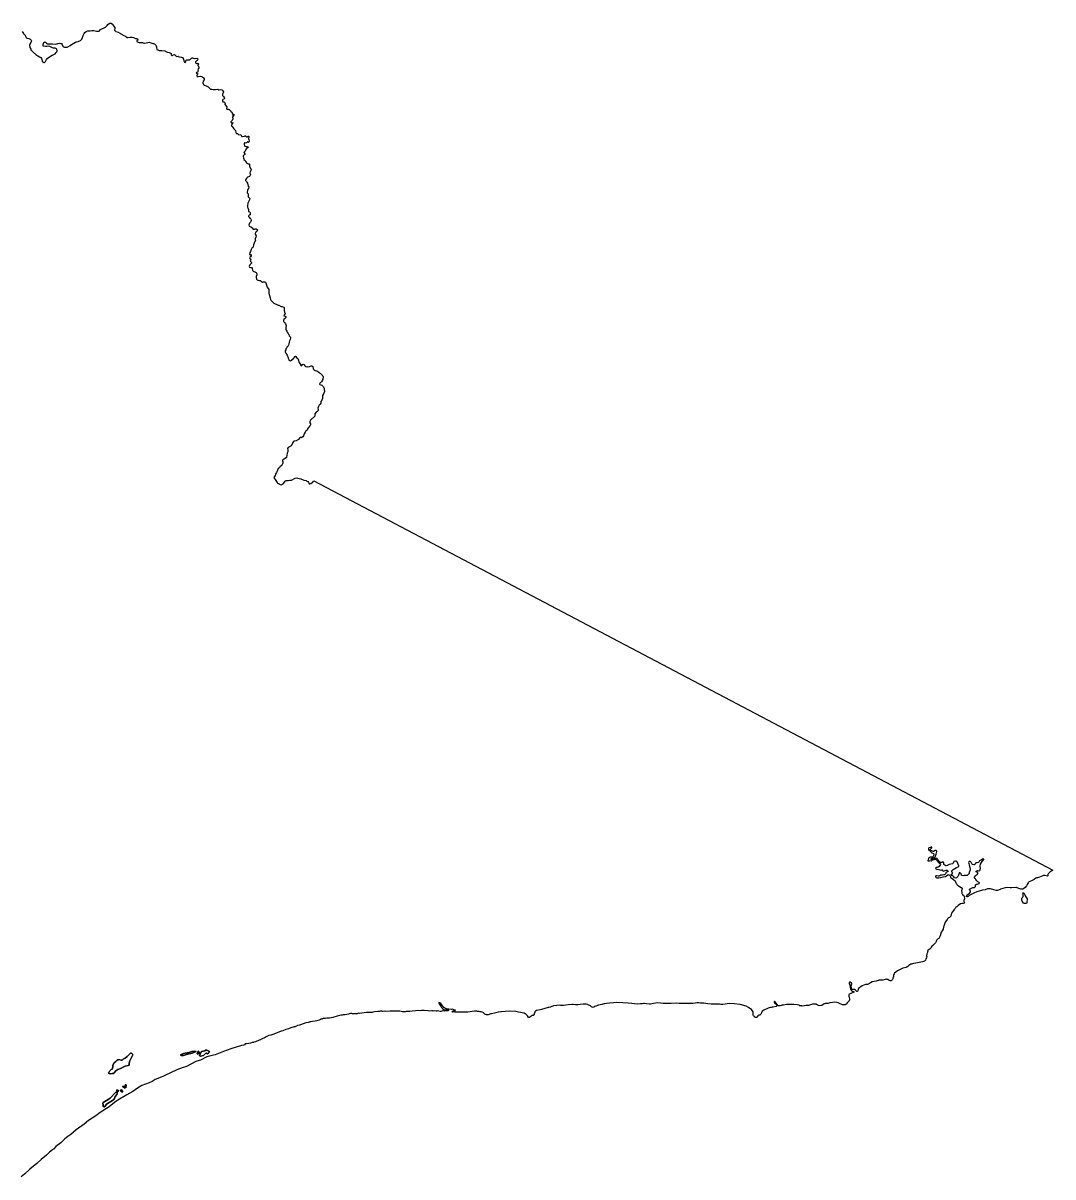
# Model space of a CAD drawing. Extents: x -58026 to 762744, y 5667851 to 6223244.
# Drawn here: x 545289 to 762744, y 5779953 to 6023608 of the extents above; entities that cross this region are included whole.
import ezdxf

# ---------------------------------------------------------------- set-up
doc = ezdxf.new("R2010")
doc.units = 0

# ---------------------------------------------------------------- blocks, each defined once
blk = doc.blocks.new('REGION0')
at = {"color": 7, "linetype": 'CONTINUOUS'}
blk.add_lwpolyline([(545090.750364, 6021824.266178), (545344.549206, 6021386.835215), (545436.778974, 6021275.767823), (545553.985405, 6021164.250522), (545670.391989, 6021091.655298), (545736.342252, 6020992.155551), (545939.511609, 6020539.657656), (546145.45157, 6020431.989571), (546528.240154, 6020378.84039), (546799.289302, 6020221.562403), (546995.763034, 6019998.787748), (547038.080707, 6019834.74114), (547017.243459, 6019681.452341), (546958.153738, 6019540.341064), (546727.039215, 6019164.897484), (546658.417298, 6018908.699633), (546683.756778, 6018451.582678), (546910.014499, 6018089.556367), (546951.334425, 6017976.539371), (547160.737641, 6017754.024663), (547397.863386, 6017443.05796), (547619.239567, 6017271.822814), (547722.106475, 6017223.902568), (547982.411288, 6017002.417651), (548409.150222, 6016709.477278), (548758.807003, 6016465.846868), (548886.71654, 6016418.546496), (549016.605079, 6016321.216307), (549176.05497, 6016096.712005), (549410.624503, 6015430.097692), (549540.768664, 6015318.890328), (549655.971354, 6015259.232471), (549782.421377, 6015275.819095), (549907.791193, 6015355.412894), (549993.259369, 6015472.059151), (550209.580849, 6015885.105077), (550368.742135, 6016118.237623), (550865.628467, 6016488.062346), (551465.868211, 6016798.139231), (551667.198745, 6016867.285157), (552091.364975, 6017133.760916), (552300.174491, 6017380.870618), (552385.131424, 6017523.451596), (552467.56513, 6017742.027106), (552394.878012, 6018070.230301), (552328.845291, 6018169.780038), (552096.592841, 6018289.955576), (551727.385162, 6018317.320006), (551485.658237, 6018361.331048), (550930.473786, 6018688.674418), (550574.137871, 6018716.348785), (550321.345022, 6018671.107994), (549991.956526, 6018649.352422), (549558.101428, 6018712.489571), (549504.528178, 6018838.233976), (549521.992876, 6019105.339607), (549700.325751, 6019517.735665), (549812.865034, 6019583.982181), (549952.261032, 6019613.80611), (550055.433035, 6019552.98849), (550238.334108, 6019354.838822), (550470.545329, 6019234.713274), (550865.059503, 6019194.841389), (551385.025953, 6019222.54575), (551525.386715, 6019201.42005), (552173.773943, 6019156.779137), (552388.726612, 6019201.200095), (552488.583787, 6019254.179311), (552614.530813, 6019296.690658), (553044.403168, 6019334.482966), (553287.144332, 6019290.531912), (553389.524735, 6019267.616576), (553522.670383, 6019055.619728), (553591.861262, 6018854.210724), (553671.062596, 6018741.913582), (553904.436482, 6018570.778416), (554007.196193, 6018523.008139), (554388.582984, 6018495.813674), (554603.717061, 6018527.197286), (554728.385981, 6018581.776177), (555203.593988, 6018850.231534), (555489.741277, 6019073.926001), (556363.82551, 6019569.505128), (556578.250445, 6019638.791025), (556955.811163, 6019738.510727), (557432.181834, 6019943.059092), (557667.188397, 6020178.781111), (557846.667444, 6020540.087568), (557961.631005, 6020975.139015), (558164.907558, 6021438.894619), (558361.373045, 6021647.7821), (558597.929826, 6021806.489796), (558987.776852, 6021945.311539), (559468.237462, 6021997.100998), (559772.154545, 6022043.291596), (560114.612705, 6022053.379542), (560242.456275, 6022006.02918), (560816.787576, 6021920.886511), (561324.706847, 6021898.281112), (561658.465641, 6022237.921979), (562709.513938, 6022776.012452), (563017.834302, 6023090.048531), (563213.829775, 6023324.910726), (563462.524439, 6023522.78045), (563575.311097, 6023576.099597), (563789.529886, 6023608.383026), (563891.943272, 6023585.557672), (564138.601213, 6023389.767524), (564206.159415, 6023264.26307), (564402.814556, 6023028.561047), (564628.297168, 6022704.457017), (564657.132886, 6022565.155372), (564619.853424, 6022094.781115), (564712.833564, 6021944.801643), (564842.713857, 6021846.561639), (565342.370792, 6021696.002285), (565832.660448, 6021417.269021), (565947.747697, 6021357.721142), (566541.267078, 6021019.160055), (566902.369091, 6020851.70414), (567264.576048, 6020582.388958), (567404.565747, 6020573.330802), (567884.844948, 6020638.077623), (568114.310303, 6020606.803989), (568355.707394, 6020626.779922), (568610.322575, 6020583.088816), (568856.625944, 6020412.233593), (568997.135131, 6020378.190522), (569251.305035, 6020359.444338), (569457.071834, 6020263.753815), (569549.606698, 6020139.789048), (569539.86011, 6020024.612492), (569327.364703, 6019917.364322), (569280.26444, 6019776.532988), (569410.416847, 6019665.355618), (569797.006765, 6019473.394691), (570495.02573, 6019493.780541), (570789.68273, 6019399.89965), (570916.668733, 6019391.45137), (571623.279868, 6019525.933996), (571914.622038, 6019546.849739), (572298.80417, 6019418.905782), (572695.363314, 6019328.12426), (572798.304434, 6019280.234008), (573015.491727, 6019210.768148), (573316.019768, 6018927.18587), (573396.004458, 6018776.996441), (573453.10693, 6018575.297496), (573430.257695, 6018472.988321), (573544.47913, 6018018.680794), (573749.47082, 6017960.952544), (573995.279438, 6017815.122227), (574223.656342, 6017783.918579), (574617.370669, 6017783.018762), (575228.791778, 6017736.548221), (575343.351293, 6017701.955262), (575460.500003, 6017590.467955), (575563.581302, 6017530.680125), (575782.211618, 6017447.267103), (576164.670368, 6017408.135068), (576538.462736, 6017202.996824), (576591.500006, 6017102.147351), (576584.928068, 6016886.2313), (576676.828003, 6016787.261445), (576790.6289, 6016790.590768), (577041.294321, 6016899.658567), (577242.91346, 6016955.677165), (577345.467025, 6016920.834257), (577555.397975, 6016672.394826), (577673.346532, 6016574.95466), (578002.001148, 6016622.624957), (578103.639425, 6016586.782252), (578208.839907, 6016476.034795), (578692.145332, 6016438.992335), (578819.502398, 6016416.666879), (578936.444961, 6016319.106737), (579174.840566, 6015995.272652), (579234.532233, 6015666.829506), (579396.084814, 6015340.465936), (579536.561018, 6015306.362878), (579622.086915, 6015424.058921), (579653.701482, 6015640.52486), (579727.138971, 6015756.881176), (579851.692449, 6015824.417429), (580028.829676, 6015854.981208), (580485.484533, 6015855.351133), (580598.444354, 6015896.692718), (580882.002448, 6016197.25154), (580981.917343, 6016250.240754), (581083.629833, 6016253.300132), (581467.993373, 6016125.286188), (581658.60431, 6016130.275173), (581987.679464, 6016164.928119), (582090.694797, 6016105.180281), (582156.983139, 6015992.63319), (582148.910457, 6015852.601693), (582025.973165, 6015709.210879), (581913.392653, 6015641.924575), (581691.785587, 6015394.624912), (581682.063737, 6015279.568332), (581749.918789, 6015142.056322), (581879.056957, 6015081.728602), (582168.824171, 6015128.719037), (582270.610873, 6015131.758418), (582312.153437, 6015005.794058), (582203.745322, 6014786.728648), (582181.877343, 6014684.439469), (582234.931105, 6014584.549801), (582351.568573, 6014499.037207), (582422.408621, 6014258.766113), (582413.099063, 6014131.611995), (582266.661114, 6013911.906715), (582223.98887, 6013656.288746), (582252.065969, 6013555.959168), (582267.394994, 6013441.342497), (582207.818769, 6013325.206137), (582108.580033, 6013246.262205), (581906.680535, 6013202.111192), (581871.833597, 6013099.49208), (582195.243856, 6012867.399322), (582147.417959, 6012764.460275), (582035.703261, 6012660.351466), (581975.887906, 6012556.192667), (581965.926927, 6012454.123443), (582031.943156, 6012354.55371), (582236.209211, 6012334.777736), (582729.582813, 6012387.826938), (582946.22588, 6012343.405979), (583008.985001, 6012357.673075), (583179.35239, 6012184.348355), (583282.244035, 6012136.448105), (583386.191148, 6012037.728199), (583519.320304, 6011825.701357), (583536.042876, 6011699.077131), (583513.086446, 6011596.687972), (583329.286577, 6011350.178148), (583238.615273, 6011004.59849), (583321.716892, 6010752.559791), (583362.748213, 6010652.550148), (583596.303507, 6010468.507609), (583942.620721, 6010338.744022), (584405.888745, 6010110.550471), (584719.395746, 6009776.288509), (584862.312719, 6009679.39823), (585118.214251, 6009622.669777), (585461.64542, 6009581.838088), (585906.178886, 6009581.92807), (586400.022501, 6009622.109891), (586643.332628, 6009540.176568), (586896.265656, 6009585.257392), (587264.731209, 6009544.88561), (587370.385212, 6009408.273417), (587487.237071, 6009310.703277), (587582.880619, 6009083.889444), (587551.58764, 6008854.466143), (587379.653541, 6008621.223619), (587400.284643, 6008341.92047), (587585.552273, 6008080.933593), (587797.915747, 6007756.659598), (587814.011635, 6007655.110268), (587728.551705, 6007538.484007), (587502.813471, 6007442.903462), (587428.92246, 6007339.474515), (587373.00739, 6007096.533965), (587489.669595, 6007011.061363), (587706.098271, 6006978.507989), (587808.998161, 6006930.657728), (587901.178455, 6006819.690316), (587929.247309, 6006718.350943), (587858.803061, 6006500.18535), (587887.787204, 6006399.835776), (588307.475941, 6005915.94427), (588298.875525, 6005750.957853), (588238.952975, 6005647.838843), (588242.152362, 6005545.969578), (588333.087533, 6005446.989725), (588397.264939, 6005436.25191), (588613.10816, 6005429.743235), (588716.527539, 6005355.918262), (588831.82918, 6005334.342654), (589038.997772, 6005174.825123), (589117.935239, 6005075.515337), (589158.86761, 6004975.4757), (589162.289636, 6004860.629077), (589392.051841, 6004816.34809), (589445.946679, 6004716.628388), (589474.864855, 6004577.326742), (589468.020805, 6004374.398048), (589484.314593, 6004259.851363), (589585.730232, 6004237.965818), (589786.005298, 6004357.931399), (589779.317918, 6004154.002909), (589684.053679, 6003923.349857), (589511.04762, 6003739.967184), (589572.470914, 6003373.591759), (589455.775726, 6003027.452215), (589183.745323, 6002752.118258), (589148.94786, 6002649.52914), (589265.304968, 6002577.0139), (589607.705407, 6002587.041859), (589572.907944, 6002484.452741), (589435.870258, 6002391.671626), (589378.46269, 6002173.725988), (589269.881412, 6001966.718124), (589311.118879, 6001853.701128), (589427.327563, 6001794.163247), (589664.667699, 6001470.359156), (589785.28791, 6001245.035021), (590006.754796, 6001060.822516), (590111.312102, 6000937.057708), (590200.56512, 6000482.410251), (590279.766455, 6000370.113108), (590382.979688, 6000309.245498), (590599.111513, 6000290.80925), (590705.540625, 6000115.095017), (590860.249156, 6000031.402052), (591075.589379, 6000049.798308), (591320.886755, 5999929.972698), (591400.615824, 5999792.800619), (591504.810312, 5999681.113352), (591607.38037, 5999646.200459), (592023.556377, 5999759.637369), (592149.841483, 5999789.261339), (592251.273613, 5999766.336005), (592484.26819, 5999608.348163), (592599.338947, 5999598.690129), (592825.209114, 5999694.250678), (592951.939495, 5999697.899935), (592980.247478, 5999584.553007), (592913.184027, 5999251.570784), (592958.354762, 5998998.712253), (593042.511849, 5998747.773331), (593057.618235, 5998646.104025), (592987.866638, 5998440.945785), (592861.383633, 5998424.319169), (592769.186848, 5998536.236389), (592654.041878, 5998545.894423), (592469.32672, 5998349.274444), (592256.138661, 5998267.001191), (592140.630874, 5998301.604147), (592039.973853, 5998286.467228), (591992.114973, 5998183.588169), (591969.892422, 5998055.244293), (592043.758696, 5997715.113526), (592109.807908, 5997614.57399), (592366.006291, 5997545.977953), (592620.12672, 5997528.201571), (592736.153995, 5997467.723881), (592789.471625, 5997354.896847), (592729.631533, 5997251.80783), (592404.893692, 5997064.216014), (592151.952419, 5996587.533042), (591931.631705, 5996276.246403), (591960.698306, 5996174.987014), (592130.801828, 5995963.750011), (592109.172978, 5995849.373292), (591997.309855, 5995757.152063), (591884.490213, 5995702.873112), (591774.300996, 5995572.679612), (591751.773349, 5995457.323093), (591863.356114, 5995129.999718), (591894.81401, 5994914.893503), (591935.977265, 5994801.866509), (592196.100669, 5994593.438934), (592355.377397, 5994331.942161), (592451.218846, 5994093.190758), (592530.197542, 5993993.960956), (592786.907167, 5993899.260232), (593014.475978, 5993906.04885), (593117.590261, 5993845.151245), (593133.694395, 5993744.581716), (593089.504915, 5993513.978655), (593092.877465, 5993400.12183), (593433.356622, 5992583.977954), (593398.996189, 5992456.433915), (593300.779938, 5992326.470369), (593241.591267, 5992197.416637), (593197.863555, 5991941.728682), (593226.451897, 5991815.514372), (593280.486915, 5991715.6447), (593261.224623, 5991486.541334), (593202.49772, 5991332.412706), (593090.799513, 5991227.224117), (592877.380571, 5991157.948218), (592665.116047, 5991036.622913), (592566.075211, 5990945.711418), (592505.51773, 5990829.535065), (592394.611125, 5990737.413816), (592224.13654, 5990478.076604), (592227.187502, 5990376.207339), (592331.357253, 5990265.489875), (592448.110162, 5990180.057265), (592502.903798, 5990041.245519), (592649.803514, 5989791.626329), (592844.685798, 5989162.204446), (592953.275322, 5988936.73034), (592872.391835, 5988642.280275), (592676.726196, 5988394.530703), (592642.159616, 5988278.974225), (592588.57812, 5987922.216842), (592617.158216, 5987795.882557), (592788.869678, 5987559.650641), (592787.550343, 5987191.015675), (592819.709136, 5986937.957185), (592873.727662, 5986838.197491), (592988.798419, 5986777.619821), (593094.303997, 5986653.905003), (593135.813577, 5986527.880655), (593126.314364, 5986412.834072), (593079.164626, 5986272.002738), (592993.424337, 5986168.303846), (592732.501086, 5985550.499598), (592645.218824, 5985039.233664), (592663.673024, 5984823.817512), (592704.959966, 5984710.78052), (592771.891485, 5984611.330763), (592896.131621, 5984259.212436), (592865.069525, 5984016.811776), (592896.543913, 5983801.70556), (593139.433502, 5983745.74695), (593230.739736, 5983633.709755), (593264.168389, 5983367.773885), (593233.732978, 5983100.398309), (593032.575606, 5983018.245031), (592933.163707, 5982951.298658), (592860.756949, 5982822.944784), (592888.858786, 5982721.575417), (593018.739079, 5982623.345412), (593189.75789, 5982425.145755), (593306.7087, 5982327.595611), (593372.708438, 5982227.156055), (593420.361172, 5981898.372978), (593376.006775, 5981681.747071), (593315.622457, 5981552.59336), (593130.890808, 5981356.993174), (593010.872544, 5981124.760444), (592987.957343, 5981022.381283), (593035.560602, 5980705.585766), (593163.799972, 5980633.320475), (593393.751832, 5980576.16211), (593718.234051, 5980344.129339), (593784.761523, 5980219.604686), (593825.867057, 5980118.655234), (593928.775193, 5980070.834968), (594157.42421, 5980077.563598), (594295.105072, 5980132.312454), (594497.581779, 5980151.528543), (594704.5937, 5980042.880658), (594757.63097, 5979942.121167), (594738.038844, 5979725.895179), (594627.899102, 5979595.741672), (594404.436722, 5979437.313919), (594283.330006, 5979204.991208), (594289.555619, 5979001.352658), (594502.537531, 5978652.123742), (594459.222111, 5978383.458428), (594266.360059, 5978047.856739), (594269.699626, 5977933.989916), (594352.636328, 5977694.908581), (594316.700938, 5977592.339458), (594075.839826, 5977165.736292), (593933.376375, 5976806.169481), (593845.335495, 5976332.745845), (593773.052424, 5976204.391971), (593672.016094, 5976163.330329), (593561.62073, 5976045.144385), (593442.006513, 5975787.946737), (593326.061696, 5975402.905111), (593180.398857, 5975158.184923), (593104.49586, 5974724.0033), (593220.877706, 5974650.538253), (593460.122633, 5974721.403829), (593476.243258, 5974568.90487), (593441.63545, 5974454.348187), (593296.335428, 5974233.473146), (593197.368804, 5974141.571852), (593124.21992, 5974013.117998), (593178.362133, 5973900.370948), (593281.591858, 5973839.573323), (593374.316377, 5973702.681187), (593267.219351, 5973470.638419), (593324.198136, 5973231.057185), (593453.806316, 5973145.894519), (593533.370468, 5973020.680006), (593485.833175, 5972904.813591), (593388.012725, 5972800.804761), (593152.841245, 5972578.130086), (593011.004477, 5972192.588562), (593065.097216, 5972092.828868), (593321.237877, 5972023.283024), (593562.098989, 5972018.244049), (593641.118915, 5971918.984253), (593669.088819, 5971817.614887), (593660.801746, 5971690.570746), (593717.764038, 5971450.989512), (593771.741335, 5971350.220024), (593889.145666, 5971226.805144), (594365.417386, 5970999.961318), (594482.054854, 5970913.488919), (594587.510957, 5970789.744107), (594628.65772, 5970689.674476), (594634.413319, 5970461.071007), (594479.465659, 5970126.169176), (594497.919858, 5969910.743025), (594610.714763, 5969532.530009), (594690.146981, 5969408.295297), (594833.294838, 5969297.337882), (595201.521261, 5969270.003446), (595330.082219, 5969235.74042), (595587.500986, 5969104.217191), (595808.489613, 5968906.957343), (596086.143682, 5968952.688034), (596328.093246, 5968947.779034), (596469.707376, 5968862.776336), (596548.669581, 5968763.486546), (596803.276515, 5967855.681327), (596999.18953, 5967658.011562), (597053.117351, 5967558.221874), (597149.049504, 5967319.390487), (597205.665471, 5967092.876594), (597182.065864, 5966595.897752), (597451.193731, 5965613.467723), (597526.057751, 5965234.414878), (597605.275577, 5965122.137732), (597839.638964, 5964900.262894), (598220.473283, 5964453.60381), (598983.21388, 5964140.797481), (599109.663902, 5964063.463222), (599312.660097, 5964010.763949), (599767.542098, 5963754.456119), (599982.783371, 5963777.931341), (600337.132038, 5963648.447697), (600400.196255, 5963546.868373), (600434.655639, 5962988.19209), (600433.913513, 5962886.242842), (600520.148552, 5962581.364899), (600543.781142, 5962403.0212), (600618.917275, 5962199.782569), (600529.433373, 5962086.105707), (600426.838578, 5962023.958357), (600375.112397, 5961821.079653), (600627.987704, 5961717.510734), (600754.478956, 5961640.146481), (600778.565067, 5961538.79711), (600752.854524, 5961424.3804), (600688.586414, 5961298.206082), (600369.356798, 5961033.769907), (600265.821977, 5960780.911376), (600252.22458, 5960666.794604), (600313.75507, 5960489.240744), (600554.327577, 5960309.367357), (600730.112486, 5960067.336622), (600815.819791, 5959698.441709), (600775.52235, 5959331.016498), (600797.645951, 5958886.976881), (600835.082084, 5958771.82032), (600972.342408, 5958554.874479), (601035.307675, 5958364.413247), (601286.401879, 5958057.925632), (601362.016272, 5957930.671534), (601386.374496, 5957816.324809), (601499.012729, 5957586.901507), (601662.008333, 5957383.502908), (601725.385892, 5957267.916436), (601735.816885, 5957052.340316), (601670.715945, 5956824.226747), (601529.464632, 5956508.580996), (601450.354002, 5956230.267646), (601435.684645, 5955874.300102), (601344.188756, 5955570.721895), (601254.408004, 5955419.002777), (601140.087618, 5955343.678109), (601011.369989, 5955192.198942), (600947.341008, 5955052.937288), (600779.760714, 5954800.718627), (600740.526987, 5954623.104779), (600637.552883, 5954383.223607), (600636.109861, 5954167.457525), (600735.777381, 5953887.814446), (601074.96194, 5953479.217614), (601236.555751, 5952919.251594), (601247.613428, 5952817.492307), (601397.951661, 5952549.896775), (601410.089544, 5952448.347445), (601511.092891, 5952346.52817), (601738.950306, 5952294.358789), (602364.463563, 5952771.881591), (602723.578328, 5953225.929171), (602838.170826, 5953288.246486), (602913.125551, 5953186.82713), (603039.385918, 5952982.728673), (603291.37892, 5952778.120321), (603391.87927, 5952650.426312), (603467.015404, 5952446.157891), (603501.804621, 5952027.353137), (603777.883734, 5951619.516151), (603890.150904, 5951416.117552), (603915.432662, 5951301.760829), (604028.65635, 5951237.15398), (604130.46779, 5951287.173799), (604323.255629, 5951526.934996), (604424.663023, 5951602.029711), (604550.96462, 5951486.773171), (604664.674812, 5951448.221018), (604815.252175, 5951218.617753), (604929.259218, 5951116.038633), (605055.536078, 5951051.701728), (605170.136822, 5951064.169191), (605271.552461, 5951037.294661), (605791.939449, 5951085.054939), (606122.828689, 5951221.77711), (606249.625036, 5951221.427181), (606351.708589, 5951169.687713), (606451.656467, 5951067.818448), (606476.29505, 5950940.474368), (606551.554871, 5950825.157841), (606550.66432, 5950724.308368), (606575.880112, 5950621.929207), (606764.833634, 5950418.100696), (606979.604894, 5950276.629492), (607219.831076, 5950160.803068), (607459.884095, 5950095.89628), (607774.999035, 5949788.718805), (608028.657697, 5949647.187613), (608229.716119, 5949442.619252), (608583.009318, 5949123.284252), (608682.55315, 5948894.680784), (608668.889786, 5948691.592122), (608538.110695, 5948210.390069), (608319.472134, 5947869.199517), (608217.941053, 5947755.202721), (608115.074146, 5947705.022935), (608000.704285, 5947629.788249), (607923.655116, 5947491.296438), (607910.057719, 5947377.189665), (607947.229985, 5947274.980469), (608390.963604, 5947119.492118), (608516.259208, 5947005.185385), (608704.759209, 5946775.352167), (608855.270605, 5946456.78701), (608890.950373, 5946138.901714), (608940.994402, 5946037.082439), (608926.737337, 5945809.038857), (608745.304025, 5945315.719271), (608539.380556, 5944935.876587), (608500.138583, 5944809.222367), (608486.178368, 5944568.191428), (608497.458683, 5944314.633039), (608392.926115, 5943959.795265), (608187.992147, 5943682.901626), (608136.397899, 5943568.934824), (608134.839434, 5943353.048767), (608031.749889, 5943125.22514), (607801.732062, 5942898.561276), (607607.897, 5942518.988537), (607543.216598, 5942265.840065), (607592.1227, 5942024.129264), (607602.528956, 5941770.690851), (607385.341663, 5941594.336748), (607270.584248, 5941544.956799), (607194.277205, 5941418.432552), (606899.43055, 5941090.699261), (606873.777729, 5940976.302547), (606897.063993, 5940722.0443), (606883.202729, 5940620.804907), (606831.732169, 5940506.828107), (606103.607626, 5939878.35603), (606001.317927, 5939751.36188), (605872.03958, 5939485.895915), (605846.20535, 5939384.476558), (605870.415149, 5939181.137947), (605957.623198, 5938978.239247), (605943.852638, 5938775.140587), (605904.486977, 5938648.476369), (605828.023263, 5938534.919483), (605596.941723, 5938308.325606), (605508.010292, 5938168.624041), (605263.083979, 5937650.059594), (604930.405391, 5937361.458338), (604840.921488, 5937247.601513), (604660.222057, 5936855.271371), (604530.828268, 5936450.003862), (604388.999746, 5936210.302652), (604109.053332, 5936034.638408), (604007.052238, 5936086.467858), (603867.953091, 5936099.475211), (603650.897731, 5935923.141103), (603433.504292, 5935658.824904), (602987.371133, 5935407.805998), (602516.137623, 5935297.078536), (602414.458117, 5935234.051365), (602260.920496, 5935031.9625), (602158.103063, 5934880.963235), (602093.430907, 5934677.814586), (601900.733771, 5934388.083559), (601797.899847, 5934287.124109), (601263.082632, 5933973.168014), (601146.981144, 5933745.984257), (601157.7832, 5933466.481149), (601194.559666, 5933238.487556), (601167.752426, 5933086.138567), (601064.712356, 5932807.205343), (600918.612486, 5931958.058184), (600880.038427, 5931844.341331), (600649.550587, 5931642.802354), (600394.753998, 5931543.502566), (600178.457256, 5931431.095446), (600063.625629, 5931329.816061), (600050.085952, 5931164.659678), (600136.848726, 5930935.746273), (600147.560078, 5930707.172798), (600031.384378, 5930391.107132), (599812.894241, 5930087.778874), (599584.236979, 5929937.21952), (599481.0155, 5929811.165178), (599353.666681, 5929736.53037), (599314.902967, 5929634.801076), (599174.360797, 5929522.044028), (598852.006005, 5928839.003059), (598813.679321, 5928712.298849), (598607.186888, 5928320.368625), (598516.927877, 5928092.744957), (598208.904363, 5927637.737573), (598296.706113, 5927497.706076), (598523.582273, 5927254.665546), (598774.132252, 5926783.441462), (598912.299619, 5926579.47298), (599013.368933, 5926477.77368), (599152.600013, 5926412.696926), (599253.413706, 5926411.857097), (599366.901261, 5926335.312678), (599456.005854, 5926233.303441), (599594.676218, 5926143.261769), (599809.612395, 5926090.822443), (599949.47016, 5926140.662298), (600192.219571, 5926329.543852), (600511.539891, 5926632.012285), (600614.992254, 5926846.918542), (600717.422131, 5926959.995525), (600831.536371, 5926997.257941), (601060.309075, 5926996.108175), (601162.079285, 5927008.21571), (601263.973183, 5927007.335889), (601644.955927, 5927080.251048), (601987.455316, 5927090.478966), (602765.195104, 5927491.337372), (603006.691146, 5927604.254388), (603335.997184, 5927525.270465), (603576.149153, 5927409.414047), (603918.582575, 5927368.632348), (604551.401649, 5927111.144759), (605084.066699, 5927005.41628), (605210.046708, 5926903.117103), (605450.536757, 5926774.323318), (605588.638158, 5926570.464813), (605701.259899, 5926341.061508), (605828.303622, 5926289.771947), (606031.209113, 5926376.904212), (606349.952224, 5926565.445835), (606465.187898, 5926690.710338), (606649.35883, 5926962.245067), (656626.143003, 5900618.667226), (762744.411739, 5844708.467586), (762120.53116, 5844286.353506), (762005.237765, 5844210.998844), (761749.806246, 5843970.987698), (761672.666373, 5843845.543231), (761671.1244, 5843540.985223), (761569.164535, 5843452.983136), (761113.268296, 5843582.086857), (760745.882949, 5843585.186226), (760618.575359, 5843560.521247), (760249.326451, 5843410.901701), (759930.896682, 5843222.350081), (759512.016038, 5843111.582627), (759309.118793, 5843125.259843), (759117.534847, 5843025.370175), (758799.253503, 5842785.898919), (758480.963913, 5842585.519706), (758213.171874, 5842460.985054), (757844.359996, 5842336.250444), (757602.294991, 5842173.363599), (757500.244422, 5842046.439434), (757307.605007, 5841667.946475), (757230.349692, 5841541.472218), (757153.745798, 5841390.103029), (756897.761808, 5841036.215062), (756553.341138, 5840759.381411), (756336.945446, 5840697.863932), (755956.713074, 5840738.585644), (755551.611235, 5840867.819339), (755045.341133, 5841061.579899), (754919.262174, 5841074.88719), (753979.351366, 5841004.951426), (753713.464116, 5841019.188528), (753160.027785, 5841036.425019), (752647.103286, 5840975.517417), (751707.563541, 5840702.922903), (751592.59998, 5840665.530514), (751020.808399, 5840466.571011), (750791.639894, 5840442.725865), (750298.225063, 5840548.044428), (749589.453517, 5840780.437125), (749310.026591, 5840820.49897), (748954.878077, 5840759.961293), (748433.666505, 5840573.079332), (747849.225799, 5840500.804043), (746693.282116, 5840165.592275), (746018.285548, 5839891.618041), (745051.138717, 5839364.755283), (744821.508445, 5839176.153672), (744617.308356, 5839063.996501), (744491.171676, 5839077.263801), (744466.046589, 5839178.643165), (744722.731476, 5839544.498697), (744837.225024, 5839657.755644), (745169.276928, 5839909.414419), (745335.166823, 5840136.658164), (745361.446329, 5840262.952457), (745324.315292, 5840365.011684), (745123.009495, 5840582.337448), (745161.707243, 5840733.916594), (745263.716582, 5840770.999046), (745569.027213, 5840921.368439), (745709.627104, 5841022.167921), (745836.332748, 5841071.847809), (746103.267219, 5841057.490731), (746217.224788, 5841094.88312), (746421.837168, 5841283.964633), (746423.832662, 5841613.467564), (746526.254294, 5841726.504556), (746640.467484, 5841801.74924), (746754.202414, 5841801.25934), (747149.260814, 5841912.466704), (747276.246816, 5842038.980952), (747188.346116, 5842140.900207), (746897.581155, 5842244.519115), (746695.51674, 5842448.907513), (746482.782203, 5842779.780164), (746368.783406, 5842882.249307), (746255.584455, 5842996.566038), (746192.924285, 5843124.050089), (746193.732377, 5843225.879362), (746373.582487, 5843503.342885), (746577.576429, 5843717.329329), (746679.709457, 5843754.401783), (746794.05458, 5843868.73851), (746897.218338, 5844083.494797), (746872.662213, 5844209.849078), (746759.298346, 5844325.185602), (746645.538678, 5844325.78548), (746518.354775, 5844389.982412), (746519.162868, 5844491.811685), (746837.114378, 5844654.318608), (747065.977787, 5844602.309194), (747179.481834, 5844613.706874), (747293.975382, 5844676.054183), (747359.167027, 5844803.188306), (747437.486056, 5845157.296228), (747363.595045, 5845487.169083), (747364.411384, 5845588.998356), (747468.251301, 5846006.553364), (747648.455982, 5846360.851248), (748019.098437, 5846814.988809), (748133.963048, 5846903.310832), (748134.61447, 5847017.147661), (748046.491132, 5847119.076913), (747945.710423, 5847119.97673), (747843.03317, 5847018.957292), (747613.650273, 5846868.277963), (747359.966874, 5846780.975733), (747244.228203, 5846680.676148), (747115.807424, 5846427.347713), (747013.979493, 5846339.295635), (746759.669409, 5846277.978116), (746531.523389, 5846254.202956), (746416.279469, 5846178.86829), (746339.66733, 5846027.409119), (746224.28323, 5845914.202162), (746109.839157, 5845850.83506), (745755.144165, 5845955.073843), (745642.481194, 5846044.485643), (745491.969798, 5846362.820847), (745416.817174, 5846464.01025), (745277.751009, 5846528.987024), (745073.987951, 5846530.656684), (744972.481608, 5846467.559528), (744946.012448, 5846353.162813), (744982.574521, 5846137.266758), (745082.769775, 5845882.848544), (745143.12111, 5845489.758556), (745193.214614, 5845337.109627), (745192.68688, 5845223.272799), (745242.128962, 5845057.646511), (745265.538914, 5844804.488041), (745033.838935, 5844247.511412), (745032.288716, 5843993.863041), (744942.37603, 5843855.121282), (744611.016777, 5843616.529846), (744471.035324, 5843579.547374), (744344.181256, 5843579.837315), (744217.351925, 5843631.996698), (744014.611351, 5843632.736548), (743912.437094, 5843557.651831), (743570.679832, 5843572.348839), (743431.069442, 5843611.310909), (743367.898029, 5843713.800047), (743407.412115, 5843827.376929), (743369.357543, 5843929.456151), (743294.287377, 5844030.725538), (743192.624362, 5844069.467652), (743155.534555, 5844171.51688), (743028.837157, 5844210.768891), (742927.149405, 5844109.669469), (742809.629632, 5843678.927146), (742732.687659, 5843540.445333), (742656.215699, 5843427.058413), (742476.695423, 5843186.617354), (742374.694329, 5843098.515287), (742234.737614, 5843061.612798), (741993.711585, 5843126.389613), (741843.35686, 5843342.805562), (741591.149467, 5843510.201489), (741476.804344, 5843535.626314), (741362.615892, 5843600.143182), (741300.541176, 5843701.682514), (741288.03223, 5843816.229198), (741517.68724, 5844004.820811), (741544.527463, 5844106.220171), (741432.070638, 5844462.247703), (741420.600669, 5844575.754599), (741459.471579, 5844677.483892), (741663.638684, 5844840.590692), (742402.227203, 5845267.583779), (742745.320293, 5845429.730775), (742860.19315, 5845518.002807), (742886.068609, 5845619.432162), (742649.132519, 5846102.513832), (742524.414124, 5846471.238779), (742424.128166, 5846586.015416), (742297.480243, 5846625.247431), (742195.701787, 5846624.987484), (741840.033785, 5846539.604863), (741737.447236, 5846438.515439), (741647.114012, 5846222.999307), (741531.977288, 5846097.724806), (740808.404451, 5845899.575139), (740566.463133, 5845773.630775), (740451.037805, 5845711.223478), (740222.735114, 5845649.516038), (740108.629121, 5845663.033287), (739742.447667, 5845931.718597), (739705.308384, 5846033.867804), (739731.92597, 5846236.016658), (739631.788437, 5846439.605218), (739492.45016, 5846465.609924), (739378.401887, 5846429.237328), (739275.881305, 5846366.110177), (739162.138129, 5846315.74043), (739047.570368, 5846304.372744), (738807.13804, 5846482.87641), (738505.73594, 5846852.941084), (738380.275419, 5847069.896924), (738280.014198, 5847184.493598), (738165.899959, 5847247.960679), (737949.726904, 5847224.385478), (737734.23001, 5847125.0357), (737632.352603, 5847074.855914), (737098.648577, 5846963.69854), (736972.619093, 5847065.807756), (737023.314544, 5847167.767002), (737684.499323, 5847391.46147), (737786.986921, 5847453.618818), (737888.732394, 5847554.548274), (738121.421874, 5848111.664875), (738238.768485, 5848655.294221), (738201.348843, 5848770.320807), (738101.31026, 5848872.030105), (737961.963737, 5848899.014612), (737847.676335, 5848873.619781), (737541.170057, 5848685.348103), (737427.385652, 5848686.927782), (737313.63423, 5848776.359578), (737199.676661, 5848827.929081), (737085.859273, 5848828.388988), (736946.677667, 5848892.335971), (736845.690812, 5848995.055063), (736846.993655, 5849121.849255), (737051.16076, 5849284.966053), (737166.041863, 5849424.187715), (737183.143744, 5849555.311025), (736989.358157, 5849564.159224), (736862.067058, 5849539.574228), (736544.189761, 5849414.899605), (736454.771825, 5849302.262532), (736453.460736, 5849175.358363), (736553.631253, 5848971.819793), (736667.844442, 5848907.372911), (736781.60411, 5848817.951112), (736956.96848, 5848601.055261), (737196.848337, 5848396.516894), (737538.218045, 5848216.073623), (737613.213999, 5848114.864224), (737497.434099, 5847785.861191), (737471.030906, 5847620.574835), (737342.676093, 5847508.067735), (737241.334667, 5847482.862866), (736809.689455, 5847447.740015), (736542.870426, 5847323.275349), (736491.119507, 5847221.346097), (736464.394726, 5847019.077268), (736348.532367, 5846790.91371), (736360.686742, 5846689.394374), (736462.011677, 5846714.499264), (736690.644201, 5846713.439479), (736791.944399, 5846737.544573), (737007.70516, 5846685.195229), (737122.495559, 5846735.564976), (737338.652121, 5846898.881733), (737758.481038, 5847010.728967), (737999.432854, 5847046.811623), (738101.062885, 5847008.029517), (738138.226905, 5846906.010282), (738263.695672, 5846778.796176), (738729.693071, 5846229.647954), (738843.675376, 5846128.298583), (739006.332901, 5845898.165426), (738737.073101, 5845506.945058), (738533.689352, 5845356.855608), (738304.322947, 5845294.128376), (738089.131148, 5845321.502804), (737986.882679, 5845245.358303), (737961.337053, 5845132.021373), (738036.695824, 5845016.804825), (738163.154092, 5844940.650326), (738276.526206, 5844914.075735), (738631.493311, 5844886.791288), (738872.107047, 5844796.019765), (739150.775355, 5844743.020553), (739253.065054, 5844768.175432), (739354.389989, 5844793.360306), (739455.797382, 5844766.555762), (739441.919626, 5844665.446343), (739530.00998, 5844563.387116), (739644.107728, 5844549.879866), (740012.746443, 5844674.524495), (740228.705105, 5844711.157038), (740342.794607, 5844697.519814), (740495.202547, 5844619.91561), (740633.435881, 5844505.068987), (740556.254778, 5844378.684712), (740239.342244, 5844304.99971), (740136.994825, 5844192.002711), (740058.914925, 5843963.679185), (739982.475949, 5843850.272269), (739867.48765, 5843761.960245), (739740.460419, 5843725.307705), (739346.655387, 5843701.902469), (739105.151099, 5843652.772469), (738850.420477, 5843515.60039), (738647.84482, 5843466.330419), (738521.007243, 5843466.640356), (738165.627846, 5843557.921776), (737988.465881, 5843534.116621), (737924.230754, 5843407.012493), (737961.658641, 5843292.985703), (738061.614766, 5843191.266408), (738264.965532, 5843113.692198), (738505.93384, 5843098.885212), (738632.491058, 5843110.582831), (739089.888041, 5843196.275388), (739547.260287, 5843332.817595), (740080.35412, 5843380.067978), (740297.343513, 5843505.522442), (740526.850097, 5843745.003696), (740640.906616, 5843782.466071), (740881.734744, 5843679.746979), (740982.696862, 5843577.077877), (741082.64474, 5843335.59703), (741220.828599, 5843131.878496), (741372.2223, 5843054.174312), (741800.461978, 5842683.959668), (741926.912, 5842606.755383), (742040.383064, 5842530.360933), (742103.406052, 5842428.781609), (742253.092863, 5842059.656743), (742329.09481, 5841957.367564), (742440.826, 5841728.184214), (742667.70216, 5841486.423423), (742807.378517, 5841396.591708), (743387.984905, 5841088.464427), (743489.94477, 5841036.71496), (743577.952666, 5840934.72572), (743589.364915, 5840820.209029), (743525.171017, 5840694.024714), (743524.329941, 5840593.195237), (743408.665483, 5840352.114309), (743520.808965, 5840009.054138), (743532.196476, 5839806.565354), (743569.253301, 5839704.516126), (743669.852601, 5839576.942093), (743909.179986, 5839398.298455), (743997.534207, 5839194.549928), (744057.118678, 5838737.612936), (744043.595494, 5838623.496164), (743980.143722, 5838510.289207), (743927.72489, 5838345.442761), (743926.661176, 5838116.779305), (744026.576071, 5838015.090003), (744076.710804, 5837913.320718), (744012.525152, 5837787.136403), (743809.133157, 5837724.919067), (743581.06135, 5837701.083918), (743238.034227, 5837588.96674), (742740.99947, 5837300.755404), (742421.728625, 5837011.424297), (742255.657321, 5836884.990032), (742114.678121, 5836658.41615), (741923.209616, 5836418.654953), (741718.556007, 5836229.583438), (741296.18737, 5835623.556793), (741269.124509, 5835395.323249), (741203.116526, 5835028.487918), (741152.346862, 5834926.558665), (740909.424289, 5834750.694462), (740705.908606, 5834650.534849), (740489.331506, 5834462.123199), (740387.231462, 5834336.128845), (740296.485945, 5834095.627799), (739976.629645, 5833742.369703), (739704.805388, 5832907.889559), (739627.632531, 5832781.395307), (739536.144889, 5832300.223248), (739342.565448, 5831920.750489), (739163.605889, 5831655.244531), (738916.527411, 5830832.362027), (738621.895148, 5830327.834722), (738506.379115, 5830214.547781), (738404.691364, 5830164.387991), (738239.147793, 5830013.098785), (738137.047749, 5829887.094433), (738122.790685, 5829760.000303), (738071.542762, 5829633.186116), (737917.741274, 5829355.272684), (737405.995932, 5828826.190377), (737177.313932, 5828688.478408), (737010.352076, 5828461.244661), (736984.913647, 5828346.907934), (736894.695864, 5828221.213519), (736792.752491, 5828133.171439), (736652.655597, 5828057.2169), (736320.818085, 5827793.59056), (736295.049821, 5827692.151208), (736331.158373, 5827451.320228), (736138.535451, 5827071.757487), (736084.9622, 5826590.365473), (736096.43217, 5826475.85878), (736069.608438, 5826235.617681), (735928.216946, 5825982.979105), (735850.813206, 5825729.730653), (735658.371691, 5825527.97172), (735226.272959, 5825377.912264), (734820.494961, 5825305.387027), (733778.129538, 5825071.404653), (733308.108167, 5825010.397071), (732914.698935, 5824874.124809), (732761.482903, 5824848.899943), (732507.601603, 5824724.665231), (732328.592569, 5824598.090995), (732124.920215, 5824410.019276), (731743.14587, 5824196.172804), (731031.199673, 5824011.110473), (730649.235674, 5823848.203632), (730368.679067, 5823660.451848), (729948.998576, 5823447.81513), (729540.977709, 5823196.516281), (729298.912703, 5822982.559831), (729209.552489, 5822868.872972), (729105.844505, 5822628.981801), (729091.463753, 5822413.025758), (729066.247961, 5822286.671477), (728948.6045, 5821906.778803), (728935.56782, 5821767.647123), (728883.346888, 5821640.822938), (728678.734508, 5821400.72181), (728564.983086, 5821351.451839), (728349.346012, 5821352.761572), (728171.961409, 5821429.865878), (727907.24507, 5821621.876794), (727678.530087, 5821673.836218), (727539.447431, 5821687.893357), (727298.569827, 5821650.780911), (726802.054559, 5821527.286048), (726028.948935, 5821494.762668), (725901.187824, 5821445.062784), (725838.280278, 5821444.792839), (725392.46046, 5821283.405689), (724973.86842, 5821197.663142), (724567.084429, 5821124.008134), (724223.051313, 5820960.901334), (723789.831146, 5820634.057862), (723598.700721, 5820559.063127), (723180.273598, 5820562.072515), (722455.439147, 5820325.900587), (721716.397106, 5819772.883152), (721600.328602, 5819506.807311), (721560.262044, 5819279.333612), (721470.242162, 5819102.619582), (721368.859506, 5819077.4747), (721129.260009, 5819307.017977), (721079.958106, 5819421.834607), (720839.352615, 5819512.466159), (720496.259525, 5819540.080538), (720382.697758, 5819527.683062), (720256.767224, 5819629.78228), (720193.843186, 5819859.115599), (720146.017289, 5820277.400459), (720288.571445, 5820707.81285), (720276.375841, 5820809.412169), (720188.343208, 5820911.381414), (719985.841763, 5820950.993351), (719936.902678, 5821179.626813), (719873.516872, 5821154.331962), (719771.185945, 5821041.224984), (719706.967309, 5820915.120653), (719730.921487, 5820774.779219), (719893.752174, 5820444.82638), (719940.951387, 5819873.642642), (720002.514861, 5819606.367046), (720115.087127, 5819390.13106), (720216.164686, 5819288.491748), (720443.486122, 5819159.478009), (720784.963026, 5819069.036418), (720861.055677, 5818966.717244), (720733.772824, 5818942.032269), (720085.509283, 5818718.497769), (719753.770722, 5818542.673557), (719676.812257, 5818404.241735), (719624.731504, 5818137.54602), (719686.105323, 5817883.1578), (719823.687235, 5817514.672804), (719822.796684, 5817375.881055), (719719.443272, 5817159.975002), (719297.478682, 5816681.702353), (719079.870851, 5816441.401265), (718850.760067, 5816278.694384), (718635.370368, 5816267.096744), (718317.864133, 5816307.168588), (717685.622268, 5816552.238705), (717394.758356, 5816706.727259), (717116.279703, 5816796.698945), (716685.74768, 5816850.348025), (716227.583834, 5816751.678109), (715644.008941, 5816680.252648), (715250.06373, 5816605.947772), (714666.018824, 5816559.447237), (714437.221382, 5816472.684898), (713927.892072, 5816146.241344), (713559.236865, 5816110.278664), (713242.192398, 5816137.493125), (713014.277262, 5816240.44217), (712775.048827, 5816407.098248), (712647.741237, 5816433.262922), (712000.335264, 5816399.429808), (711581.652519, 5816275.615011), (711313.926447, 5816187.992846), (711148.737448, 5816163.467838), (710654.679441, 5816154.919578), (710272.822638, 5816080.844655), (709816.176026, 5816046.071733), (709702.317408, 5816046.641617), (709473.429262, 5816060.688758), (709321.474844, 5816112.308251), (709132.570797, 5816215.157317), (708790.096146, 5816306.688686), (708016.528755, 5816387.902155), (707306.635773, 5816379.713822), (706519.536952, 5816346.860509), (705884.681154, 5816198.420723), (705528.444188, 5816187.782889), (705402.060133, 5816163.177897), (705160.341453, 5816076.035634), (704919.166999, 5816052.950333), (704805.555757, 5816091.422502), (704691.796089, 5816180.864297), (704099.711485, 5816920.093829), (703960.999892, 5817010.035521), (703910.378654, 5816997.95798), (703909.529332, 5816896.048723), (703971.826686, 5816692.640126), (704046.88036, 5816591.400733), (704287.444622, 5816411.877275), (704463.501643, 5816207.96878), (704487.686705, 5816106.549423), (704411.247728, 5815992.072725), (704309.362076, 5815941.972922), (703674.003281, 5815819.587834), (703458.531124, 5815808.930003), (703242.514741, 5815733.425372), (703140.892956, 5815722.277641), (702810.655138, 5815660.250266), (702593.61627, 5815585.645452), (701690.201569, 5815198.884176), (701460.662001, 5815048.164854), (701359.2711, 5814934.168058), (701178.917993, 5814592.697564), (701037.575976, 5814340.108977), (700845.99203, 5814100.287792), (700630.486889, 5814089.659955), (700515.383149, 5814052.277564), (700401.211189, 5813976.882911), (700285.497255, 5813736.761787), (700182.869477, 5813635.772343), (699954.096773, 5813636.782137), (699827.910618, 5813701.02906), (699727.641151, 5813816.72551), (699613.41147, 5813880.122606), (699525.403574, 5813982.081853), (699463.196925, 5814134.59081), (699466.915801, 5814705.784545), (699416.904755, 5814845.566093), (699115.857225, 5815291.445335), (698876.051582, 5815483.006344), (698736.804009, 5815547.993116), (698471.898015, 5815752.021586), (697978.070892, 5816008.969286), (696737.607305, 5816346.930494), (696623.361133, 5816360.437745), (695470.369462, 5816533.452528), (694442.805329, 5816578.333393), (693044.969804, 5816384.612824), (692626.765319, 5816374.644853), (692348.171224, 5816414.576725), (691865.624416, 5816430.283528), (691752.186336, 5816455.798335), (690584.24495, 5816438.731809), (689860.977209, 5816494.080543), (689012.809664, 5816651.708458), (688764.123246, 5816639.990843), (688314.386653, 5816668.714996), (687997.251481, 5816696.839272), (687540.745049, 5816699.028826), (687198.097235, 5816612.796378), (686727.762522, 5816564.746159), (686372.168733, 5816567.135672), (686220.610115, 5816555.907958), (685547.798695, 5816547.459677), (684723.742, 5816603.738222), (684228.331674, 5816556.217895), (683821.894009, 5816558.417447), (683238.467542, 5816613.836167), (682121.600915, 5816582.882467), (680472.572235, 5816593.560294), (679851.800339, 5816674.083903), (679268.217201, 5816690.590543), (678416.602894, 5816581.422764), (677794.585875, 5816433.232928), (677693.079532, 5816421.105396), (677540.490183, 5816409.857686), (676905.873514, 5816477.133992), (676513.626947, 5816556.607815), (676259.993022, 5816558.1575), (676018.39803, 5816509.037498), (675675.074057, 5816498.719598), (674951.690875, 5816465.276406), (673848.570071, 5816586.451741), (673061.949508, 5816616.465631), (671933.357291, 5816713.15595), (670550.85079, 5816773.443679), (669979.809581, 5816713.20594), (669217.901814, 5816667.955151), (668506.120534, 5816557.887555), (668049.210056, 5816536.032003), (667910.110909, 5816498.129718), (667502.320925, 5816374.56487), (666765.991767, 5816201.910013), (666015.133431, 5815914.258564), (665810.867376, 5815801.92143), (665659.127349, 5815751.811629), (665455.809567, 5815778.43621), (665316.248652, 5815856.280365), (665089.182838, 5816060.208856), (664950.380541, 5816150.020575), (664710.517176, 5816252.839646), (664571.797337, 5816342.761343), (664178.594252, 5816421.215374), (663912.09681, 5816461.377199), (663582.733051, 5816450.389436), (662946.863014, 5816340.891724), (662439.537444, 5816292.981476), (662325.447942, 5816306.548714), (661969.763449, 5816308.898236), (661424.358569, 5816363.127198), (661183.629391, 5816364.956825), (660370.45721, 5816281.603792), (659404.877089, 5816174.035687), (658771.159217, 5816152.540062), (658478.654382, 5816192.142001), (658009.671988, 5816170.18647), (657272.303853, 5816048.441251), (657145.754881, 5815985.813999), (656751.636507, 5815874.556645), (656649.412775, 5815798.472132), (656331.70864, 5815711.709792), (656191.471567, 5815725.696945), (655492.347658, 5815539.91476), (654742.660232, 5815291.195386), (654500.240656, 5815229.038038), (653700.171121, 5815095.065308), (653496.33385, 5814956.783455), (653381.444501, 5814817.511803), (653354.934112, 5814704.124883), (653277.71178, 5814577.580641), (653213.550866, 5814400.396706), (653174.844873, 5814298.667413), (653020.820747, 5814071.653621), (652792.724202, 5814047.808474), (652690.665387, 5814010.63604), (652575.223567, 5813897.339102), (652473.379144, 5813847.169314), (652320.014686, 5813683.172695), (652205.595351, 5813619.695615), (652104.229187, 5813595.60052), (652002.533189, 5813634.332636), (651826.904951, 5813952.257923), (651549.687912, 5814258.83552), (651310.393511, 5814425.521592), (651069.952937, 5814554.265386), (649903.784407, 5814764.952502), (649320.745495, 5814895.325964), (648102.966225, 5814954.074006), (646261.627965, 5814838.727485), (646134.740913, 5814839.987228), (645614.156025, 5814754.98453), (645131.14745, 5814592.807541), (644863.833669, 5814531.140093), (644191.038741, 5814421.762357), (644076.198868, 5814371.382612), (643503.574457, 5814197.368032), (643173.773668, 5814161.26538), (642946.03994, 5814252.246861), (642806.338846, 5814341.138768), (642441.188123, 5814649.036096), (642036.069793, 5814816.092092), (641806.983747, 5814830.139233), (641592.212486, 5814882.458584), (641262.222043, 5814897.455531), (641122.504458, 5814936.36761), (640602.612221, 5814965.131756), (639166.862303, 5814746.58624), (638570.456877, 5814749.775591), (638202.601517, 5814764.952502), (637872.734762, 5814728.869846), (636553.168791, 5814737.558078), (636350.180842, 5814790.207361), (636019.431781, 5814754.05472), (635893.567214, 5814843.266561), (635983.075854, 5814957.10339), (636185.973099, 5814994.365805), (636491.300221, 5815105.843114), (636601.423472, 5815188.036384), (636263.978786, 5815221.819508), (636125.349651, 5815311.691214), (635909.621873, 5815351.103192), (635694.190945, 5815339.455563), (635173.325698, 5815407.181778), (634945.600216, 5815408.261558), (634717.734555, 5815460.380949), (634615.766444, 5815461.16079), (634374.905333, 5815563.879882), (634135.289343, 5815743.593302), (633870.803887, 5816062.54838), (633480.676502, 5816597.519488), (633265.929979, 5816738.730745), (633050.499051, 5816794.049485), (633088.232034, 5816638.061236), (633540.030089, 5815836.624366), (633639.903755, 5815695.943001), (633765.859027, 5815593.783795), (633841.959924, 5815491.544606), (634107.566815, 5815312.411068), (634233.769462, 5815248.204137), (634449.423028, 5815208.942129), (634994.605269, 5815217.550377), (635096.301267, 5815178.81826), (635108.455641, 5815077.168951), (635005.885584, 5815014.0418), (634586.955465, 5814992.046277), (634307.998552, 5814956.203573), (633952.709859, 5815034.467643), (633470.20428, 5814898.255368), (633355.380898, 5814898.78526), (632772.704802, 5815004.213801), (632658.425646, 5814978.748984), (632543.758936, 5814967.281318), (632213.941655, 5815020.200547), (631871.071204, 5814984.85774), (631732.136973, 5815035.80737), (631630.259567, 5815036.667195), (631147.894167, 5814989.316833), (630804.949503, 5815003.993845), (629980.546482, 5815111.17203), (629409.727911, 5815088.986545), (629117.693089, 5815053.723723), (628749.837729, 5815068.810652), (628140.667736, 5815059.792488), (627454.102248, 5814937.167448), (626945.960339, 5814877.31963), (626768.831358, 5814891.486746), (626171.997148, 5814869.691182), (625943.010052, 5814832.80869), (625397.324814, 5814798.185737), (625118.557556, 5814851.154955), (624839.831527, 5814942.06645), (624712.235332, 5814930.348836), (622771.122356, 5814942.676326), (621882.789304, 5814910.72283), (621565.571674, 5814937.827313), (621184.481734, 5814914.712018), (621006.379743, 5814928.869137), (620905.145512, 5814942.676326), (620676.644921, 5814930.828738), (620448.292755, 5814868.921339), (620219.388117, 5814871.050906), (619482.836321, 5814799.315507), (619140.031836, 5814713.063063), (618974.414054, 5814701.475422), (618390.847407, 5814667.062427), (618162.388045, 5814694.096924), (617806.794256, 5814696.536427), (616307.82345, 5814490.57835), (616206.663432, 5814503.325755), (615977.313519, 5814479.490606), (615824.905579, 5814417.263273), (615214.713101, 5814358.255284), (614847.072133, 5814411.334479), (614721.092124, 5814462.594046), (614428.892386, 5814439.358775), (614136.783351, 5814365.183873), (614034.666816, 5814327.971448), (613310.401328, 5814192.609), (612878.335578, 5814170.363528), (612636.509703, 5814121.183539), (612421.004562, 5814109.595897), (612166.875887, 5814035.271026), (611874.098939, 5813948.038782), (611607.898348, 5813924.353603), (610666.701188, 5813651.419158), (610373.62739, 5813526.294627), (610005.095871, 5813478.404375), (609408.904837, 5813469.606166), (609141.945627, 5813432.98362), (608659.943045, 5813410.618172), (608353.700634, 5813299.140863), (608329.128018, 5813324.65567), (608125.010388, 5813199.391167), (607806.984665, 5813073.726746), (607285.080442, 5812912.649532), (606942.15227, 5812826.337101), (606420.643847, 5812740.334607), (606078.4578, 5812717.009354), (605938.575298, 5812667.989332), (605722.064164, 5812656.351701), (605518.639185, 5812594.044384), (604984.613571, 5812483.696845), (604437.963569, 5812258.282727), (603839.843008, 5812059.563176), (603686.841367, 5812022.320756), (603229.815447, 5811898.675924), (602745.215423, 5811673.481761), (602606.141013, 5811636.609267), (602504.238869, 5811637.319122), (601855.727953, 5811412.674848), (601358.404592, 5811213.195451), (600786.423356, 5811052.10824), (600112.531731, 5810801.89917), (599781.749687, 5810715.816691), (598203.899135, 5810078.656384), (597579.985573, 5809918.418999), (597198.52457, 5809819.299175), (596626.2135, 5809531.317793), (596393.606479, 5809383.457889), (596136.9051, 5809243.546368), (595936.83618, 5809160.883194), (595632.721196, 5809042.467297), (595517.559735, 5809004.974928), (595403.659888, 5808916.63291), (595174.112074, 5808854.825491), (594384.753891, 5808492.189304), (594041.611327, 5808417.894427), (593913.833724, 5808368.204541), (593660.100849, 5808319.834387), (593329.351788, 5808181.782487), (592960.655352, 5808094.970157), (592439.402551, 5808035.832194), (592160.058084, 5808062.8267), (592010.849531, 5807848.780268), (591801.487544, 5807777.444788), (591375.911274, 5807729.264595), (589163.856346, 5806994.464162), (587610.611394, 5806468.681184), (585836.78186, 5805743.178857), (585495.610053, 5805695.918477), (584055.176496, 5805291.360824), (582724.833206, 5804620.457384), (582491.0058, 5804529.495899), (581793.63001, 5804339.624547), (579830.888184, 5803295.3771), (578848.676195, 5802976.661974), (577738.818536, 5802593.120043), (575251.212229, 5801378.657243), (574788.356497, 5801152.983178), (573204.808066, 5800549.456025), (572553.592513, 5800118.833677), (571901.263771, 5799834.091635), (570348.150752, 5799250.160493), (569462.761466, 5798702.581951), (568483.014985, 5797983.158387), (567172.469967, 5797318.48368), (565280.601173, 5796126.776248), (565072.319392, 5796011.369739), (564616.678773, 5795689.86518), (563486.618796, 5794758.334791), (561550.601751, 5793579.654708), (560634.777055, 5792860.481093), (559110.648178, 5791856.485454), (558182.091898, 5791079.113685), (556500.401429, 5789876.808411), (555382.883381, 5788920.563052), (554756.974324, 5788476.393462), (554124.452099, 5787963.217917), (553229.044113, 5787135.586379), (552185.895334, 5786344.637374), (551719.576348, 5785820.004162), (551517.165608, 5785658.726989), (550859.551279, 5785201.929969), (550254.61965, 5784574.437693), (549130.34001, 5783649.905879), (548214.317413, 5782802.77831), (546685.249276, 5781607.67157), (545594.464255, 5780523.912166), (544912.244327, 5779952.608453)], dxfattribs=at)
for points in [[(578734.232122, 5805604.827019), (579191.472434, 5805575.682951), (579825.083109, 5805797.017899), (580973.935366, 5806085.469185), (581810.228895, 5806409.173296), (581581.010915, 5806477.14946), (580894.222789, 5806447.445506), (580273.665285, 5806220.291742), (579163.543759, 5805989.618695), (578516.937633, 5805723.972767)], [(582069.404027, 5806110.973994), (582149.693813, 5805908.885128), (582350.735742, 5805989.088803), (582449.182877, 5806194.057082), (582431.643967, 5806409.503229), (582226.124543, 5806532.9581)], [(582598.72951, 5805770.663263), (582540.67052, 5805567.624591), (582763.234103, 5805480.492327), (583404.472185, 5805586.070836), (583827.137672, 5806002.766019), (584030.175096, 5806087.128847), (584259.640451, 5805961.164487), (584474.353991, 5806102.655687), (584650.551192, 5806320.211404), (584503.2062, 5806529.908721), (584076.054974, 5806736.476675), (583847.24104, 5806696.644782), (583632.758384, 5806587.09708), (582985.311182, 5806449.305127)], [(564235.712521, 5803562.162797), (564257.728925, 5803141.898341), (564202.069476, 5802937.949854), (564069.71543, 5802727.272736), (563861.458386, 5802610.836437), (563357.472383, 5801977.515347), (563498.641237, 5801774.806608), (563702.717638, 5801718.188133), (564133.727919, 5801798.371811), (564338.051695, 5801773.806812), (564539.951192, 5801953.97014), (564873.80069, 5802369.865486), (565290.768299, 5802633.531817), (565715.825081, 5802751.627779), (566817.58532, 5803325.820904), (567495.542147, 5803489.257637), (567698.389916, 5803579.459276), (567709.060039, 5803828.478589), (567757.050853, 5804338.164844), (568446.123077, 5805704.79667), (568367.886506, 5805907.955318), (568194.71553, 5806105.015207), (567972.927056, 5806103.305555), (567278.437312, 5805410.876497), (566849.117429, 5805026.024832), (566412.697874, 5804824.845781), (566198.149251, 5804626.416171), (565981.662855, 5804611.739159), (565478.559157, 5804729.835121), (565263.161212, 5804664.308458), (565061.07206, 5804535.984578), (564897.67241, 5804330.676368), (564492.933388, 5804054.252633)], [(566582.570512, 5798824.507133), (566776.685933, 5798624.857771), (566760.326178, 5798827.386547), (566591.162682, 5799027.495815), (566373.991881, 5799137.773369), (566428.315503, 5798936.164406)], [(567067.417911, 5799366.476817), (566850.939761, 5799400.869816), (566845.934533, 5798982.035069), (566964.22117, 5798780.776034)], [(562127.241889, 5795481.477597), (562180.246176, 5795245.835561), (562176.857134, 5794800.136282), (562380.603701, 5794756.525159), (562589.660591, 5794879.870052), (562872.171463, 5795314.661552), (564403.457732, 5796260.778972), (564573.602483, 5796485.243283), (564761.129474, 5796918.945005), (565087.491745, 5797354.656317), (565168.836999, 5797565.163469), (565123.089055, 5797788.008109), (564893.86283, 5797850.075476), (564666.557886, 5797644.267367), (563916.936427, 5796772.904731), (563682.960595, 5796549.040298), (563461.930738, 5796419.37669), (563246.681219, 5796297.88142), (562177.591014, 5795646.424023)], [(565323.603251, 5798266.980616), (565118.636299, 5798365.480567), (565059.109549, 5798160.342322), (565203.601479, 5797947.585628), (565403.785841, 5798065.831559)], [(566214.476023, 5798144.195608), (566045.774294, 5798369.369775), (565844.188139, 5798264.131196), (565962.491267, 5798063.781976), (566169.016683, 5797889.45746), (566371.59234, 5797943.746409)]]:
    blk.add_lwpolyline(points, close=True, dxfattribs=at)

msp = doc.modelspace()

# ---------------------------------------------------------------- linework, layer by layer
at = {"color": 7, "linetype": 'CONTINUOUS'}
for points in [[(756462.158591, 5839652.226769), (756393.528429, 5839918.392592), (756595.609336, 5839946.586853), (756844.93893, 5839532.631112), (756899.493435, 5839318.204758), (757279.346499, 5838691.342354), (757308.594508, 5838488.36367), (757265.608922, 5838069.119006), (757257.024998, 5837866.320285), (757159.509644, 5837661.501975), (756740.843391, 5837678.578499), (756510.396781, 5837763.47122), (756273.93895, 5838177.696905), (756205.902488, 5838416.858225), (756185.733153, 5838848.72032), (756384.540459, 5839029.643494), (756482.047568, 5839234.361824)], [(578734.232122, 5805604.827019), (578516.937633, 5805723.972767), (579163.543759, 5805989.618695), (580273.665285, 5806220.291742), (580894.222789, 5806447.445506), (581581.010915, 5806477.14946), (581810.228895, 5806409.173296), (580973.935366, 5806085.469185), (579825.083109, 5805797.017899), (579191.472434, 5805575.682951)], [(582069.404027, 5806110.973994), (582226.124543, 5806532.9581), (582431.643967, 5806409.503229), (582449.182877, 5806194.057082), (582350.735742, 5805989.088803), (582149.693813, 5805908.885128)], [(582598.72951, 5805770.663263), (582985.311182, 5806449.305127), (583632.758384, 5806587.09708), (583847.24104, 5806696.644782), (584076.054974, 5806736.476675), (584503.2062, 5806529.908721), (584650.551192, 5806320.211404), (584474.353991, 5806102.655687), (584259.640451, 5805961.164487), (584030.175096, 5806087.128847), (583827.137672, 5806002.766019), (583404.472185, 5805586.070836), (582763.234103, 5805480.492327), (582540.67052, 5805567.624591)], [(564235.712521, 5803562.162797), (564492.933388, 5804054.252633), (564897.67241, 5804330.676368), (565061.07206, 5804535.984578), (565263.161212, 5804664.308458), (565478.559157, 5804729.835121), (565981.662855, 5804611.739159), (566198.149251, 5804626.416171), (566412.697874, 5804824.845781), (566849.117429, 5805026.024832), (567278.437312, 5805410.876497), (567972.927056, 5806103.305555), (568194.71553, 5806105.015207), (568367.886506, 5805907.955318), (568446.123077, 5805704.79667), (567757.050853, 5804338.164844), (567709.060039, 5803828.478589), (567698.389916, 5803579.459276), (567495.542147, 5803489.257637), (566817.58532, 5803325.820904), (565715.825081, 5802751.627779), (565290.768299, 5802633.531817), (564873.80069, 5802369.865486), (564539.951192, 5801953.97014), (564338.051695, 5801773.806812), (564133.727919, 5801798.371811), (563702.717638, 5801718.188133), (563498.641237, 5801774.806608), (563357.472383, 5801977.515347), (563861.458386, 5802610.836437), (564069.71543, 5802727.272736), (564202.069476, 5802937.949854), (564257.728925, 5803141.898341)], [(566582.570512, 5798824.507133), (566428.315503, 5798936.164406), (566373.991881, 5799137.773369), (566591.162682, 5799027.495815), (566760.326178, 5798827.386547), (566776.685933, 5798624.857771)], [(567067.417911, 5799366.476817), (566964.22117, 5798780.776034), (566845.934533, 5798982.035069), (566850.939761, 5799400.869816)], [(562127.241889, 5795481.477597), (562177.591014, 5795646.424023), (563246.681219, 5796297.88142), (563461.930738, 5796419.37669), (563682.960595, 5796549.040298), (563916.936427, 5796772.904731), (564666.557886, 5797644.267367), (564893.86283, 5797850.075476), (565123.089055, 5797788.008109), (565168.836999, 5797565.163469), (565087.491745, 5797354.656317), (564761.129474, 5796918.945005), (564573.602483, 5796485.243283), (564403.457732, 5796260.778972), (562872.171463, 5795314.661552), (562589.660591, 5794879.870052), (562380.603701, 5794756.525159), (562176.857134, 5794800.136282), (562180.246176, 5795245.835561)], [(565323.603251, 5798266.980616), (565403.785841, 5798065.831559), (565203.601479, 5797947.585628), (565059.109549, 5798160.342322), (565118.636299, 5798365.480567)], [(566214.476023, 5798144.195608), (566371.59234, 5797943.746409), (566169.016683, 5797889.45746), (565962.491267, 5798063.781976), (565844.188139, 5798264.131196), (566045.774294, 5798369.369775)]]:
    msp.add_lwpolyline(points, close=True, dxfattribs=at)

# ---------------------------------------------------------------- block references
at = {"color": 7}
msp.add_blockref('REGION0', (0, 0), dxfattribs=at)

doc.saveas('drawing.dxf')
